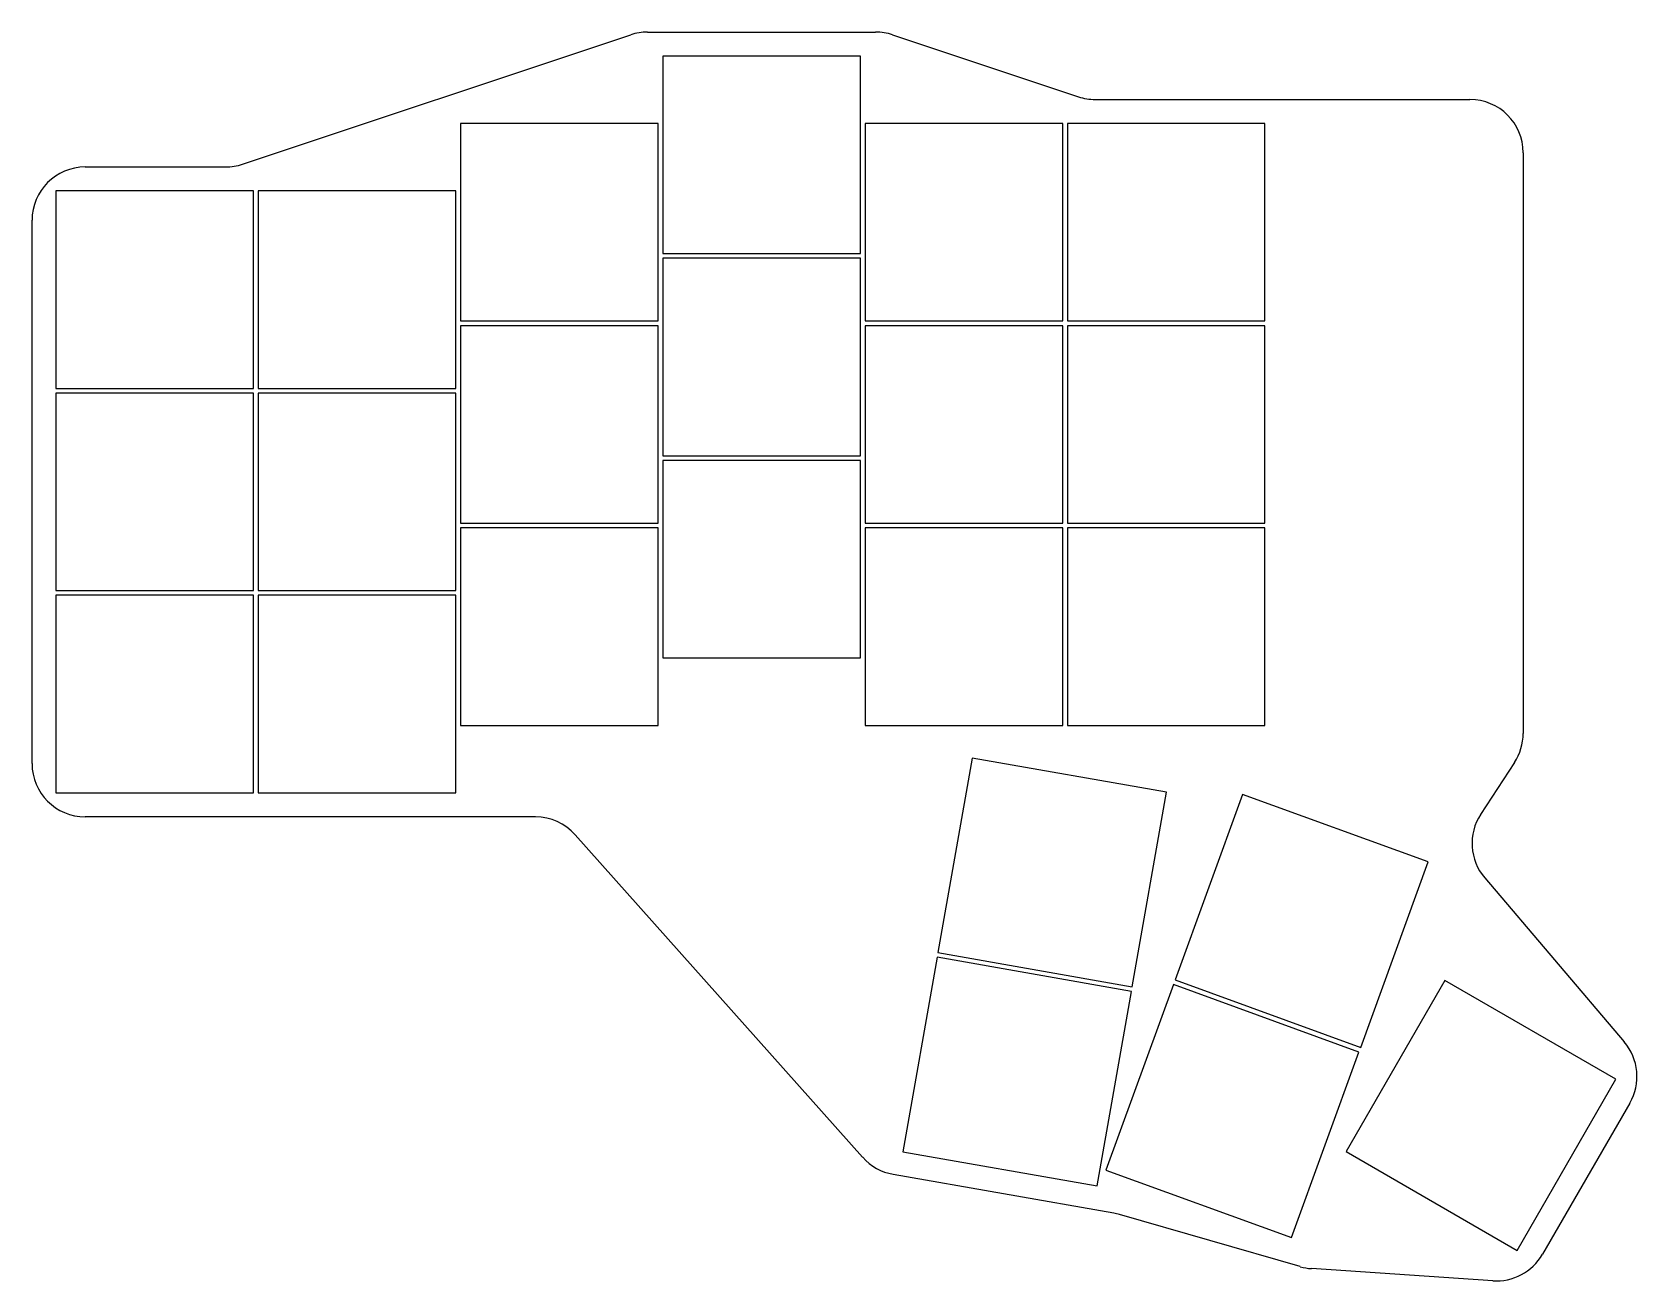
# Model space of a CAD drawing. Header units: millimetres. Extents: x 88 to 239, y -155 to -38.
import ezdxf

# ---------------------------------------------------------------- set-up
doc = ezdxf.new("R2010")
doc.units = ezdxf.units.MM

msp = doc.modelspace()

# ---------------------------------------------------------------- linework, layer by layer
at = {"linetype": 'CONTINUOUS'}
for p, q in [((108.24, -50.22), (144.71, -38.06)), ((146.29, -37.81), (167.71, -37.81)), ((169.29, -38.06), (186.76, -43.89)), ((166.28, -40.06), (147.72, -40.06)), ((147.72, -40.06), (147.72, -58.61)), ((166.28, -58.61), (166.28, -40.06)), ((188.34, -44.14), (223.53, -44.14)), ((147.28, -46.39), (128.72, -46.39)), ((128.72, -46.39), (128.72, -64.94)), ((147.28, -64.94), (147.28, -46.39)), ((185.28, -46.39), (166.72, -46.39)), ((166.72, -46.39), (166.72, -64.94)), ((185.28, -64.94), (185.28, -46.39)), ((204.28, -46.39), (185.72, -46.39)), ((185.72, -46.39), (185.72, -64.94)), ((204.28, -64.94), (204.28, -46.39)), ((228.53, -49.14), (228.53, -103.7)), ((93.47, -50.48), (106.66, -50.48)), ((109.28, -52.73), (90.72, -52.73)), ((90.72, -52.73), (90.72, -71.28)), ((109.28, -71.28), (109.28, -52.73)), ((128.28, -52.73), (109.72, -52.73)), ((109.72, -52.73), (109.72, -71.28)), ((128.28, -71.28), (128.28, -52.73)), ((88.47, -106.53), (88.47, -55.48)), ((147.72, -58.61), (166.28, -58.61)), ((166.28, -59.06), (147.72, -59.06)), ((147.72, -59.06), (147.72, -77.61)), ((166.28, -77.61), (166.28, -59.06)), ((128.72, -64.94), (147.28, -64.94)), ((147.28, -65.39), (128.72, -65.39)), ((128.72, -65.39), (128.72, -83.94)), ((147.28, -83.94), (147.28, -65.39)), ((166.72, -64.94), (185.28, -64.94)), ((185.28, -65.39), (166.72, -65.39)), ((166.72, -65.39), (166.72, -83.94)), ((185.28, -83.94), (185.28, -65.39)), ((185.72, -64.94), (204.28, -64.94)), ((204.28, -65.39), (185.72, -65.39)), ((185.72, -65.39), (185.72, -83.94)), ((204.28, -83.94), (204.28, -65.39)), ((90.72, -71.28), (109.28, -71.28)), ((109.28, -71.72), (90.72, -71.72)), ((90.72, -71.72), (90.72, -90.28)), ((109.28, -90.28), (109.28, -71.72)), ((109.72, -71.28), (128.28, -71.28)), ((128.28, -71.72), (109.72, -71.72)), ((109.72, -71.72), (109.72, -90.28)), ((128.28, -90.28), (128.28, -71.72)), ((147.72, -77.61), (166.28, -77.61)), ((166.28, -78.06), (147.72, -78.06)), ((147.72, -78.06), (147.72, -96.61)), ((166.28, -96.61), (166.28, -78.06)), ((128.72, -83.94), (147.28, -83.94)), ((147.28, -84.39), (128.72, -84.39)), ((128.72, -84.39), (128.72, -102.94)), ((147.28, -102.94), (147.28, -84.39)), ((166.72, -83.94), (185.28, -83.94)), ((185.28, -84.39), (166.72, -84.39)), ((166.72, -84.39), (166.72, -102.94)), ((185.28, -102.94), (185.28, -84.39)), ((185.72, -83.94), (204.28, -83.94)), ((204.28, -84.39), (185.72, -84.39)), ((185.72, -84.39), (185.72, -102.94)), ((204.28, -102.94), (204.28, -84.39)), ((90.72, -90.28), (109.28, -90.28)), ((109.72, -90.28), (128.28, -90.28)), ((109.28, -90.72), (90.72, -90.72)), ((90.72, -90.72), (90.72, -109.28)), ((109.28, -109.28), (109.28, -90.72)), ((128.28, -90.72), (109.72, -90.72)), ((109.72, -90.72), (109.72, -109.28)), ((128.28, -109.28), (128.28, -90.72)), ((147.72, -96.61), (166.28, -96.61)), ((128.72, -102.94), (147.28, -102.94)), ((166.72, -102.94), (185.28, -102.94)), ((185.72, -102.94), (204.28, -102.94)), ((176.78, -106.01), (173.55, -124.28)), ((195.04, -109.23), (176.78, -106.01)), ((227.71, -106.44), (224.54, -111.3)), ((90.72, -109.28), (109.28, -109.28)), ((109.72, -109.28), (128.28, -109.28)), ((191.82, -127.5), (195.04, -109.23)), ((202.18, -109.43), (195.84, -126.86)), ((219.61, -115.77), (202.18, -109.43)), ((107.47, -111.53), (93.47, -111.53)), ((135.76, -111.54), (107.48, -111.53)), ((166.49, -143.52), (139.49, -113.21)), ((213.27, -133.21), (219.61, -115.77)), ((224.92, -117.27), (238.02, -132.68)), ((173.48, -124.72), (170.26, -142.99)), ((191.74, -127.94), (173.48, -124.72)), ((173.55, -124.28), (191.82, -127.5)), ((188.52, -146.21), (191.74, -127.94)), ((195.68, -127.28), (189.34, -144.72)), ((213.11, -133.63), (195.68, -127.28)), ((195.84, -126.86), (213.27, -133.21)), ((221.17, -126.92), (211.9, -142.98)), ((237.24, -136.19), (221.17, -126.92)), ((206.77, -151.06), (213.11, -133.63)), ((227.96, -152.26), (237.24, -136.19)), ((238.55, -138.42), (230.34, -152.63)), ((170.26, -142.99), (188.52, -146.21)), ((211.9, -142.98), (227.96, -152.26)), ((190.09, -148.77), (169.36, -145.12)), ((189.34, -144.72), (206.77, -151.06)), ((207.6, -153.79), (190.6, -148.89)), ((225.68, -155.12), (208.65, -153.98))]:
    msp.add_line(p, q, dxfattribs=at)
for centre, start, end in [((146.29, -42.81), 90, 108.435), ((167.71, -42.81), 71.565, 90), ((188.34, -39.14), 251.565, 270), ((223.53, -49.14), 0, 90), ((93.47, -55.48), 90, 180), ((106.66, -45.48), 270, 288.435), ((223.53, -103.7), 326.8739, 0), ((93.47, -106.53), 180, 270), ((107.47, -116.53), 89.9687, 90), ((135.76, -116.54), 41.703, 89.9687), ((228.73, -114.03), 146.8739, 220.3889), ((234.22, -135.92), 330, 40.3889), ((170.23, -140.19), 221.703, 260), ((189.22, -153.7), 73.9062, 80), ((226.01, -150.13), 266.1664, 330), ((208.98, -148.99), 253.9062, 266.1664)]:
    msp.add_arc(centre, 5, start, end, dxfattribs=at)

doc.saveas('drawing.dxf')
